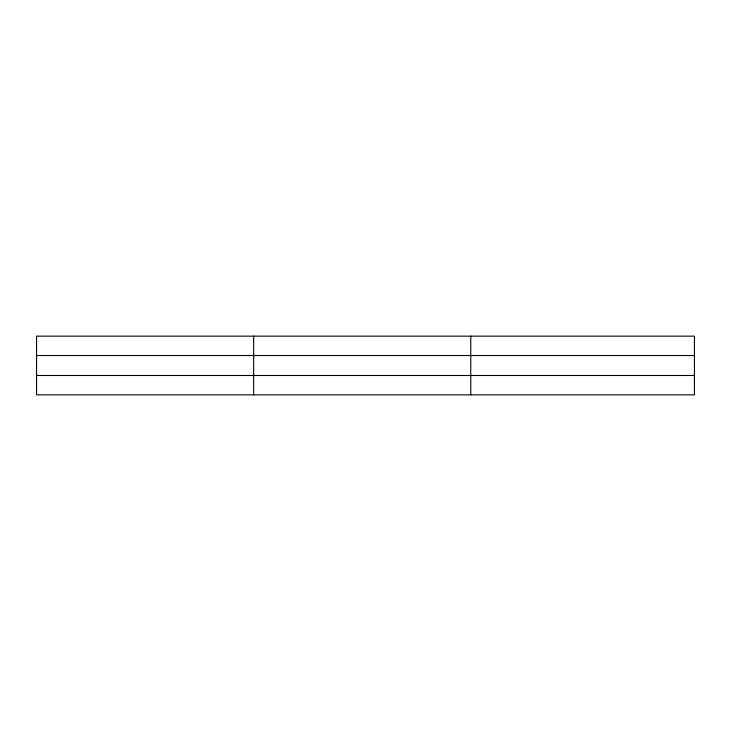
<?xml version="1.0" encoding="UTF-8"?>
<svg xmlns="http://www.w3.org/2000/svg" width="731" height="731" viewBox="0 0 731 731"><rect width="100%" height="100%" fill="white"/><g stroke="black" fill="none" stroke-linecap="round" stroke-linejoin="round"><path stroke-width="1.1" d="M253.657 394.85L253.657 336.15M470.764 394.85L470.764 336.15M694.45 375.478L694.45 394.85L36.55 394.85L36.55 336.15L694.45 336.15L694.45 375.478L36.55 375.478M36.55 355.522L694.45 355.522"/></g></svg>
